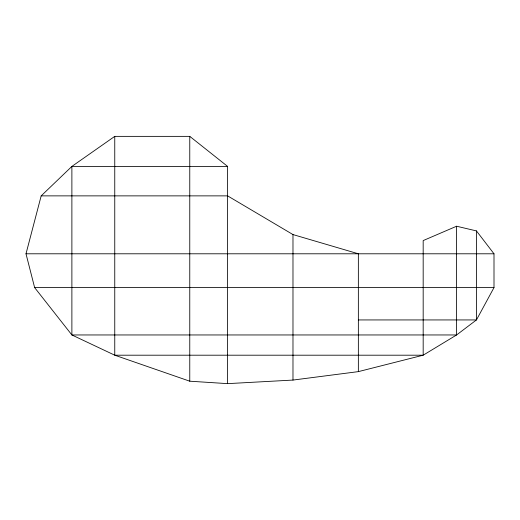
<?xml version="1.0" encoding="UTF-8"?>
<svg xmlns="http://www.w3.org/2000/svg" width="520" height="520" viewBox="0 0 520 520"><rect width="100%" height="100%" fill="white"/><g stroke="black" fill="none" stroke-linecap="round" stroke-linejoin="round"><path stroke-width="0.78" d="M26 253.792L41.178 195.871L71.883 166.413L114.758 136.363L189.768 136.363L227.611 166.413L227.611 383.637L292.981 380.068L358.358 371.625L423.176 355.199L456.606 334.958L476.45 319.937L494 287.593L494 253.792L476.45 230.919L456.606 226.226L423.176 240.584L423.176 355.199L114.758 355.199L71.883 334.958L34.632 287.593L26 253.792L494 253.792M227.611 166.413L71.883 166.413L71.883 334.958L456.606 334.958L456.606 226.226M41.178 195.871L227.611 195.871L292.981 234.572L358.358 253.792L358.358 371.625M34.632 287.593L494 287.593M358.358 319.937L476.45 319.937L476.45 230.919M114.758 136.363L114.758 355.199L189.768 381.199L227.611 383.637M292.981 234.572L292.981 380.068M189.768 136.363L189.768 381.199"/></g></svg>
